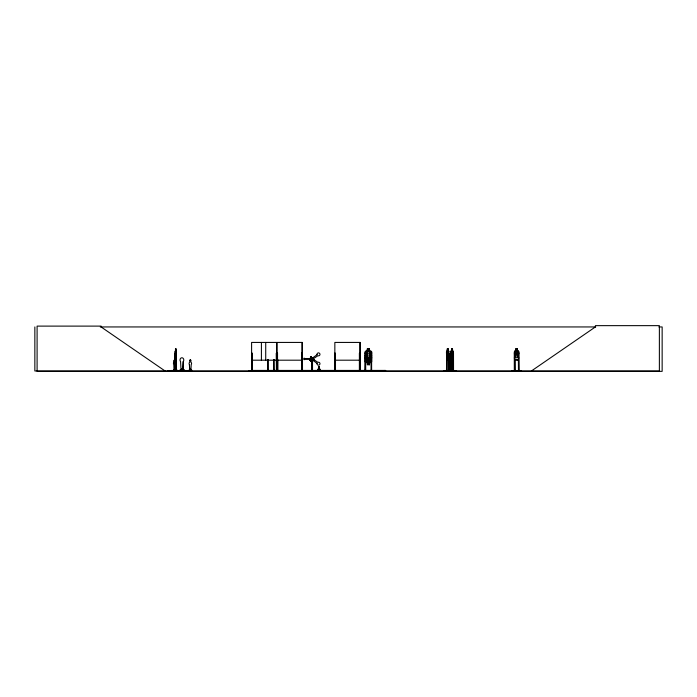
<?xml version="1.0" encoding="UTF-8"?>
<svg xmlns="http://www.w3.org/2000/svg" width="697" height="697" viewBox="0 0 697 697"><rect width="100%" height="100%" fill="white"/><g stroke="black" fill="none" stroke-linecap="round" stroke-linejoin="round"><path stroke-width="1.05" d="M311.498 359.6L311.498 359.051L310.757 359.051M318.808 370.926L318.973 366.718L318.686 369.872M175.252 370.299L175.566 364.592A1.481 1.246 -90 0 0 175.304 362.266L175.174 360.288M181.046 370.124L180.575 361.569A2.222 1.873 -90 0 1 180.575 358.424A2.222 1.873 -90 0 1 183.233 358.424A2.222 1.873 -90 0 1 183.233 361.569L182.893 369.053L181.847 368.966L182.727 368.661M182.963 369.053L183.233 361.569M190.717 360.14L190.952 362.266A1.481 1.246 -90 0 1 191.213 364.592L190.9 370.299L189.654 370.299L189.445 364.592A1.481 1.246 -90 0 1 189.706 362.266L189.784 360.288M172.237 370.961L171.654 370.621M182.483 369.166C183.32 368.251 181.22 369.227 182.814 368.757M182.753 368.809L182.335 369.088L182.797 368.913M182.658 368.913L181.908 368.896L182.614 369.166M175.304 370.299L174.006 370.299L173.797 364.592A1.481 1.246 -90 0 1 174.058 362.266L174.241 360.14M174.712 369.454L175.383 369.323L175.383 370.621M182.178 369.096L182.501 369.131M181.908 368.896L182.353 368.696M190.281 369.706L190.865 369.454M190.316 369.427L191.03 369.323L191.03 370.778M176.158 355.993L175.566 357.744L175.548 348.927M448.694 359.922L448.955 357.744M449.051 357.753L448.763 359.922L446.707 359.922L446.446 351.889L447.361 351.114M452.945 359.852L453.25 351.88L452.405 351.114M452.963 359.922L453.32 357.753M318.25 370.926L318.886 366.718L317.893 370.926L318.825 366.718L320.176 370.926M443.492 370.647L456.509 370.647M175.548 351.114L175.078 351.924L175.182 370.978L175.33 369.323M175.269 351.114L174.956 370.978M318.294 369.872L318.86 366.718M518.219 359.922L518.786 357.753M174.86 369.445L175.217 369.454M190.586 369.445L190.699 369.584M511.947 370.978L521.391 370.647L511.912 370.926M174.886 369.584L174.712 369.515M249.265 370.978L254.004 370.612L249.221 370.926M253.978 370.647L249.23 370.647M332.321 370.935L337.27 370.891M310.801 356.716L309.782 360.157L314.321 360.157L314.321 359.696L310.801 361.246L310.801 356.716L311.263 356.716L311.298 358.702M279.488 370.926L274.618 370.612M332.338 370.926L337.296 370.612L332.364 370.612M365.89 353.788L365.141 355.967L365.942 353.867L371.022 353.788L371.693 355.967M371.623 357.744L370.891 359.852L365.864 359.852L365.211 357.744L365.812 359.922L370.943 359.922L371.693 357.753M446.472 370.978L446.786 351.114M450.724 370.978L450.776 351.889L450.976 351.114L451.621 351.114M450.776 351.889L451.046 351.114M364.731 370.97L365.141 351.889L365.838 351.114L367.328 351.114L367.328 348.927L369.506 348.927L369.506 351.114L370.926 351.114L371.693 351.88L371.693 361.83L370.996 362.606L365.908 362.606L365.141 361.839L365.211 351.924L365.873 351.183L370.891 351.183M311.263 356.716L309.782 360.157L311.263 356.716L311.263 358.528M514.342 370.978L514.377 351.889L514.839 351.114L515.876 351.114M514.508 370.978L514.43 351.889L514.891 351.114M369.436 364.723L369.436 362.536L370.534 361.804L370.534 357.727L369.436 355.975L369.436 351.915L367.397 351.915L367.397 355.993L366.308 357.727L366.308 361.804L367.397 362.536L367.328 364.792L369.515 364.792L369.515 362.606M367.328 348.927L367.397 351.183L366.308 351.915L366.308 355.993L367.397 357.744L367.397 361.804L369.436 361.804L369.436 357.727L370.534 355.993L370.534 351.915L369.436 351.183L369.436 348.997L367.397 348.997M189.732 360.288L190.325 359.922M191.806 370.97L167.576 370.961L179.469 370.926M167.62 370.961L168.23 370.952L167.716 370.778M169.075 370.952L169.737 370.952M172.107 370.821L171.532 370.455L178.815 370.691M173.814 370.821L174.346 370.455M174.154 370.978L174.363 370.821M175.574 370.961L176.175 370.961L175.966 348.927L175.478 348.927L175.487 351.183M181.054 370.97L181.194 369.532M188.216 370.778C183.459 369.767 183.729 373.095 184.008 369.532L182.806 369.532M185.228 370.778L184.722 370.952L185.236 370.621M189.715 370.961L189.811 370.002M190.176 370.856L189.837 370.865M191.318 370.778L191.684 370.002L190.882 370.002L190.882 370.621M312.282 360.21L310.801 361.246L312.047 360.157L312.047 370.891M182.178 369.018L182.448 369.088M174.189 360.14L174.677 359.922M531.41 370.978L595.395 326.945L595.395 325.647L659.371 325.647L659.371 370.978L34.85 370.978L34.85 326.945M279.532 370.978L274.487 370.978M314.321 359.696L311.263 361.246L311.315 359.696L309.782 359.696M181.725 370.821L181.603 370.97M183.25 370.97L183.729 370.856M311.35 358.685L312.404 358.336M310.801 361.246L314.321 360.157M100.263 326.945L595.726 326.945M658.883 326.945L662.15 326.945L662.15 371.353L37.098 371.353L37.098 326.109L101.082 326.109L101.082 326.945L165.058 370.978M451.56 348.927L452.475 348.927L452.797 351.915L452.379 357.744L451.586 357.744L451.159 355.993M518.272 351.114L517.279 351.114L517.331 348.927L515.824 348.927L515.824 351.114M175.487 348.997L175.949 348.997M447.317 348.997L448.18 348.997M451.586 348.997L452.44 348.997M515.876 348.997L517.279 348.997M447.465 349.363L447.971 349.363L447.465 350.094M175.888 351.114L176.358 351.915L176.289 370.978M448.136 351.114L448.755 351.114M175.2 351.183L176.228 351.183M446.725 351.183L448.746 351.183L448.955 351.915M450.994 351.183L453.006 351.183M514.856 351.183L518.254 351.183M518.193 351.183L518.786 351.88L518.917 370.978L518.925 370.334L518.298 370.334L518.298 370.978M175.174 353.222L174.834 370.978L174.755 369.323M251.6 353.222L252.192 353.222L252.236 370.978M360.183 353.222L359.382 353.222L359.452 370.978L359.547 353.222M365.097 353.222L365.698 353.222L365.698 370.978M371.623 353.222L371.013 353.222L371.083 370.978M446.498 353.222L446.943 353.222L446.969 370.978M450.767 353.222L451.212 353.222M514.386 353.222L514.961 353.222M518.917 353.222L518.341 353.222L518.472 370.978M514.36 353.954L518.725 353.954M175.949 355.993L175.566 351.915L176.08 370.978M367.397 355.993L369.436 355.975M175.06 357.753L175.261 359.922L176.236 359.922L176.158 351.114M367.397 357.744L369.436 357.727M311.437 359.443L309.79 359.443L309.79 358.424L311.437 358.424L311.437 359.443M309.79 358.424L311.437 358.424M304.24 358.746L309.79 358.746M304.24 359.121L309.79 359.121M175.2 359.852L176.228 359.852M446.725 359.852L448.746 359.852M450.994 359.852L453.006 359.852M518.254 359.852L514.856 359.852L514.377 357.753L514.874 359.922M453.033 359.922L450.976 359.922L450.741 357.744L451.037 359.922M514.813 359.922L518.28 359.922M251.6 360.192L276.726 360.192M276.953 360.192L302.28 360.192M334.848 360.192L360.183 360.192M174.006 360.663L174.058 362.266M183.032 368.513L182.091 368.513L182.17 370.455M176.036 370.002L176.184 370.952M176.175 370.273L177.657 370.273M251.469 370.429L385.607 370.429L385.607 370.978M446.995 370.334L446.463 370.978M448.737 370.334L449.295 370.334M450.706 370.334L451.264 370.334M453.006 370.334L453.555 370.334M514.342 370.334L515.005 370.334L515.005 370.978L514.961 359.486M268.293 370.516L273.477 370.516M274.487 370.612L279.532 370.612M299.832 370.612L304.816 370.935M357.622 370.621L362.562 370.926M365.768 370.516L370.952 370.516M184.008 370.691L171.689 370.961M511.92 370.647L521.391 370.647M308.283 370.978L315.497 370.978M190.281 359.922L190.865 360.288M311.35 359.399L312.404 359.739M174.651 370.97L174.163 370.002M174.938 360.018L175.287 360.471M518.219 351.114L518.786 351.88M371.989 370.97L371.684 370.334M274.261 370.891L274.148 359.486M452.954 351.114L453.329 370.978M448.685 351.114L448.981 370.978M320.123 370.926L319.191 366.718L319.914 370.926M319.13 368.818L319.043 366.718L319.766 370.926M446.542 357.744L446.794 359.852M319.078 366.718L319.418 370.926M189.445 364.592L189.706 370.299M518.725 351.88L518.646 370.978L518.516 359.486M517.279 348.927L517.949 355.993L517.226 357.744L515.876 357.744L515.153 355.993L515.153 351.915L515.876 351.183L515.876 348.927M514.787 353.222L514.83 370.978M514.691 370.334L514.656 370.978M453.538 370.978L453.503 353.222L453.059 353.222L453.033 370.978M453.268 359.486L453.242 370.978M452.405 348.927L452.379 351.183M451.621 348.927L451.238 370.978M450.994 353.222L451.02 370.978M450.95 370.334L450.907 370.978M449.269 370.978L449.234 353.222L448.79 353.222L448.79 370.978L448.763 370.334M449.095 370.334L449.095 370.978M448.206 351.114L448.206 348.927L447.291 348.927L447.317 357.744L448.11 357.744L448.537 355.993L448.136 348.927M447.361 348.927L447.387 351.183M446.803 370.334L446.76 370.978L446.733 353.222M384.692 370.429L384.692 370.978M371.623 351.915L371.614 370.978M370.943 370.334L370.952 370.978M365.768 370.334L365.768 370.978M365.167 370.334L365.167 370.978M360.488 370.429L360.488 370.978M360.227 370.334L360.227 370.978M360.157 370.978L360.183 342.427L334.848 342.427L334.848 370.978M359.974 342.427L360.018 370.978M359.809 353.222L359.922 370.978M359.757 353.222L359.713 370.978M359.33 370.334L359.33 370.978M335.527 370.334L335.527 370.978M335.484 359.635L335.484 370.978M335.327 370.978L335.274 353.222L334.691 353.222L334.691 370.978L334.638 370.334M335.118 353.222L335.161 370.978M335.057 359.635L335.022 370.978M312.517 360.157L312.517 370.891M311.585 361.229L311.585 370.891M304.24 358.101L304.24 359.765M302.759 358.101L302.759 359.765M302.498 370.978L302.446 353.222L301.653 353.222L301.601 370.978M302.28 370.978L302.28 342.427L276.953 342.427L276.901 370.978M302.237 353.222L302.184 370.978M302.071 342.427L302.089 370.978M301.853 359.635L301.967 370.978M301.818 353.222L301.801 370.978M277.755 359.635L277.737 370.978M277.589 359.635L277.589 370.978M277.519 370.978L277.537 353.222L276.3 353.222L276.421 370.978M277.371 353.222L277.423 370.978M277.162 359.635L277.275 370.978M277.118 353.222L277.118 370.978M276.726 370.978L276.726 342.427L251.6 342.427L251.626 370.978M276.648 370.334L276.622 370.978M276.465 353.222L276.561 370.978M276.256 370.334L276.256 370.978M274.078 370.334L274.078 370.978M273.546 359.486L273.616 370.978M273.477 370.334L273.477 370.978M268.293 370.334L268.293 370.978M268.223 359.486L268.223 370.978M267.622 359.486L267.692 370.978M267.552 370.334L267.552 370.978M265.723 342.427L265.723 360.192M261.41 342.427L261.41 360.192M252.166 370.334L252.07 370.978M252.026 353.222L251.931 370.978M251.765 353.222L251.844 370.978M251.556 370.334L251.469 370.978M191.536 370.002L191.536 370.621L189.296 370.621L189.296 370.002M190.464 369.323L190.464 370.621M190.403 369.323L190.403 370.621M189.959 370.621L189.959 370.002L189.157 370.002L189.157 370.778M183.79 369.532L183.79 370.455L180.436 370.455L180.436 369.532M182.945 368.513L183.032 370.455M181.412 370.455L181.412 369.532L180.218 369.532L180.218 370.691M175.888 348.927L175.879 351.183M174.311 370.621L174.311 370.002L173.509 370.002L173.509 370.778M173.649 370.002L173.649 370.621M317.065 363.364L317.013 363.564A1.481 1.481 0 0 0 318.59 365.193A1.481 1.481 0 0 0 319.923 363.355A1.481 1.481 0 0 0 317.884 362.362L312.822 358.911L312.178 359.818L317.065 363.364M366.526 356.707L367.972 359.303C365.01 362.292 367.624 362.954 368.452 359.809C369.192 363.128 371.771 361.821 368.879 359.312C371.937 356.184 369.236 355.531 368.408 358.833L367.258 356.786L366.526 356.707M317.057 354.712L312.247 358.206L312.901 359.103L317.884 355.714A1.481 1.481 0 0 0 319.923 354.721A1.481 1.481 0 0 0 318.59 352.882A1.481 1.481 0 0 0 317.013 354.52L317.057 354.712M369.07 349.363L367.763 349.363L367.763 350.094L369.07 350.094L369.07 349.363M452.24 349.363L451.726 350.094L452.24 349.363M516.982 349.363L516.12 349.363L516.12 350.094L516.982 350.094L516.982 349.363M448.11 351.915L447.317 351.915L447.317 355.993L448.11 355.993L448.11 351.915M452.379 351.915L451.586 351.915L451.586 355.993L452.379 355.993L452.379 351.915M517.226 351.915L515.876 351.915L515.876 355.993L517.226 355.993L517.226 351.915M369.07 363.625L367.763 363.625L367.763 364.357L369.07 364.357L369.07 363.625M311.141 359.966A1.298 1.298 0 0 0 313.302 359.364A1.298 1.298 0 0 0 311.707 357.788A1.298 1.298 0 0 0 311.141 359.966"/></g></svg>
